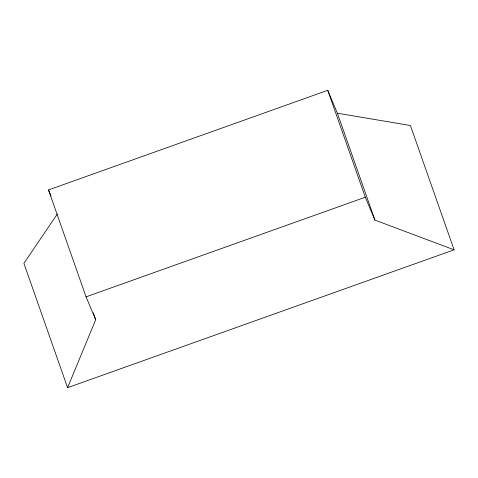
<?xml version="1.0" encoding="UTF-8"?>
<svg xmlns="http://www.w3.org/2000/svg" width="478" height="478" viewBox="0 0 478 478"><rect width="100%" height="100%" fill="white"/><g stroke="black" fill="none" stroke-linecap="round" stroke-linejoin="round"><path stroke-width="0.72" d="M95.69 319.728L86.064 296.832L48.493 189.927L327.747 90.318L337.378 113.214L410.411 125.511L454.1 249.821L67.589 387.682L95.69 319.728L93.222 312.696M57.288 214.054L23.9 263.372L67.589 387.682M86.064 296.832L365.323 197.223L374.949 220.119L454.1 249.821M48.493 189.927L51.044 195.986M337.378 113.214L374.949 220.119M327.747 90.318L365.323 197.223"/></g></svg>
